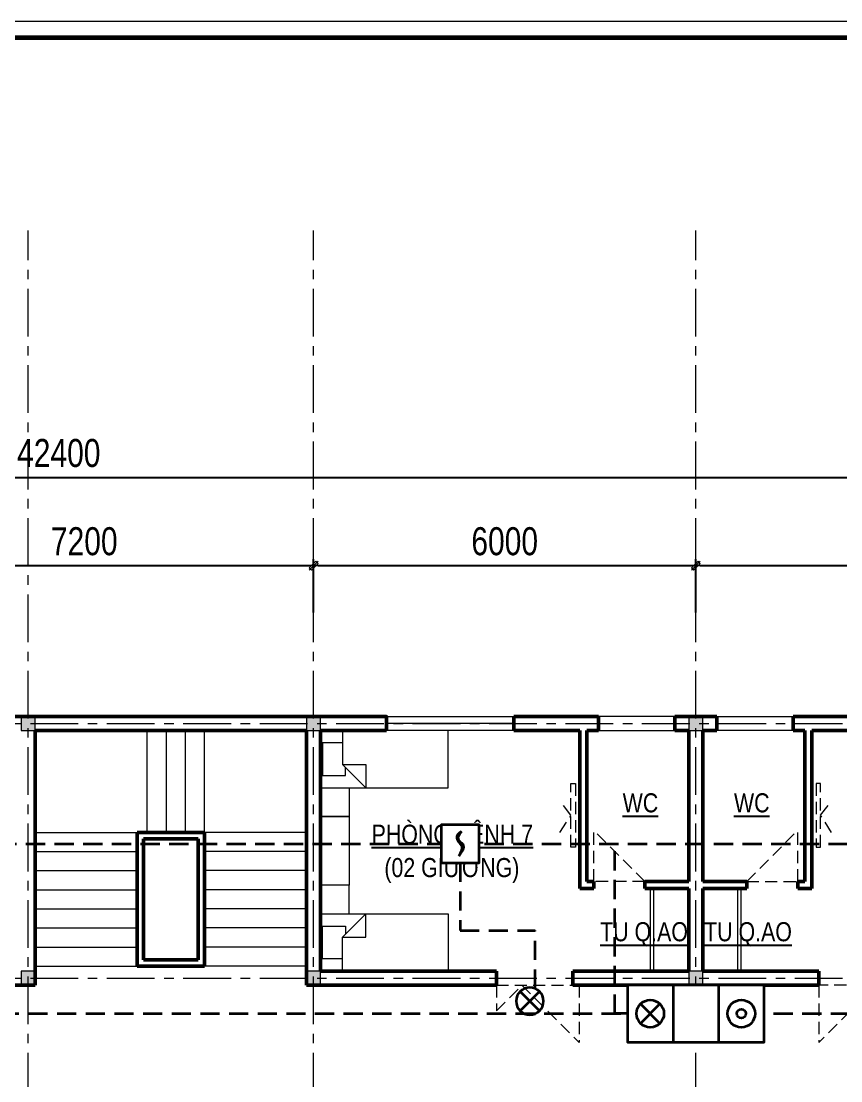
# Model space of a CAD drawing. Header units: millimetres. Extents: x 1109421 to 1726579, y -247837 to 144927.
# Drawn here: x 1160024 to 1172890, y 17447 to 34090 of the extents above; entities that cross this region are included whole.
import ezdxf
from ezdxf.enums import TextEntityAlignment as Align

# ---------------------------------------------------------------- set-up
doc = ezdxf.new("R2010")
doc.units = ezdxf.units.MM
doc.header["$LTSCALE"] = 600
doc.header["$MEASUREMENT"] = 0
doc.set_wipeout_variables(frame=1)
for name, pattern in [('00_Hidden', [2.4, 1.6, -0.8]), ('CENTER', [2, 1.25, -0.25, 0.25, -0.25]), ('DASHED', [0.75, 0.5, -0.25])]:
    doc.linetypes.add(name, pattern=pattern)
doc.layers.get('0').update_dxf_attribs({"lineweight": 0})
doc.layers.get('Defpoints').update_dxf_attribs({"lineweight": 0})
for name, color, linetype, lineweight in [('cat1', 30, 'Continuous', 50), ('cot', 40, 'Continuous', 13), ('dim', 144, 'Continuous', 13), ('Khungten_LCDI', 7, 'Continuous', 25), ('LC Net thay', 7, 'Continuous', 25), ('LC Text1', 3, 'Continuous', 20), ('LC Text2', 7, 'Continuous', 25), ('Noi that', 35, 'Continuous', 9), ('PCCC - BAOCHAY - THIETBI', 6, 'Continuous', 35), ('PCCC-BAO CHAY - DAY', 3, 'DASHED', 35), ('PCCC-BAOCHAY-THIETBI', 6, 'Continuous', 35), ('thay1', 63, 'Continuous', 18), ('truc', 76, 'CENTER', 9)]:
    doc.layers.add(name, color=color, linetype=linetype, lineweight=lineweight)
doc.styles.add('HOATBIF', font='hoatbif.shx', dxfattribs={"width": 0.8})
doc.styles.add('Khungten', font='VHAVAN.TTF', dxfattribs={"width": 0.9, "height": 5000})
doc.styles.add('T2', font='VHARIAL.TTF', dxfattribs={"width": 0.8})
doc.styles.add('Title', font='VHBLACK.TTF')
doc.dimstyles.new('1-200', dxfattribs={"dimscale": 200, "dimtxt": 2.5, "dimasz": 0.35, "dimexe": 0.5, "dimexo": 0, "dimgap": 0.8, "dimtad": 1, "dimdec": 0, "dimzin": 0, "dimdsep": 46, "dimtxsty": 'HOATBIF', "dimblk1": 'DOT', "dimblk2": 'DOT', "dimsah": 1, "dimcen": -1, "dimdle": 1, "dimclrd": 256, "dimclre": 256, "dimclrt": 4, "dimadec": 3, "dimazin": 2, "dimtfac": 0.333333, "dimtdec": 0, "dimtix": 1, "dimtmove": 2, "dimatfit": 3, "dimldrblk": 'DOT', "dimfxl": 1, "dimtvp": 0.833333, "dimtolj": 1, "dimtzin": 0, "dimarcsym": 0})

# ---------------------------------------------------------------- blocks, each defined once
blk = doc.blocks.new('c330x450')
at = {"layer": 'cot', "ltscale": 2}
h = blk.add_hatch(color=256, dxfattribs=at)
h.dxf.hatch_style = 1
h.paths.add_polyline_path([(897343, 22412), (897563, 22412), (897563, 22632), (897343, 22632)])
blk.add_lwpolyline([(897343, 22412), (897563, 22412), (897563, 22632), (897343, 22632)], close=True, dxfattribs=at)
blk = doc.blocks.new('DOT')
at = {"layer": 'dim'}
for p, q in [((-3, 0), (3, 0)), ((-1, -1), (1, 1))]:
    blk.add_line(p, q, dxfattribs=at)
blk.add_lwpolyline([(0.5, 1), (-1, -0.5), (-0.5, -1), (1, 0.5)], close=True, dxfattribs=at)
blk = doc.blocks.new('*D416')
at = {"layer": 'Defpoints', "color": 0, "transparency": 16777216}
for p in [(1181814, 26925), (1139414, 26069), (1181814, 24800)]:
    blk.add_point(p, dxfattribs=at)
at = {"layer": 'dim', "lineweight": -2, "transparency": 16777216}
for p, q in [((1139414, 26069), (1139414, 27025)), ((1181814, 24800), (1181814, 27025)), ((1139484, 26925), (1181744, 26925))]:
    blk.add_line(p, q, dxfattribs=at)
at = {"layer": 'dim', "lineweight": -2, "transparency": 16777216, "xscale": 70, "yscale": 70, "zscale": 70, "rotation": 180}
blk.add_blockref('DOT', (1139414, 26925), dxfattribs=at)
at = {"layer": 'dim', "lineweight": -2, "transparency": 16777216, "xscale": 70, "yscale": 70, "zscale": 70}
blk.add_blockref('DOT', (1181814, 26925), dxfattribs=at)
at = {"layer": 'dim', "color": 4, "transparency": 16777216, "insert": (1160614, 27305), "char_height": 440, "attachment_point": 5, "style": 'HOATBIF'}
blk.add_mtext('\\A1;42400', dxfattribs=at)
blk = doc.blocks.new('_Dot')
at = {"color": 0, "linetype": 'ByBlock', "lineweight": -2}
blk.add_line((-0.5, 0), (-1, 0), dxfattribs=at)
at = {"color": 0, "linetype": 'ByBlock', "const_width": 0.5}
blk.add_lwpolyline([(-0.25, 0, 1), (0.25, 0, 1)], format="xyb", close=True, dxfattribs=at)
blk = doc.blocks.new('*D409')
at = {"layer": 'Defpoints', "color": 0, "transparency": 16777216}
for p in [(1164614, 25539), (1157414, 24800), (1164614, 24800)]:
    blk.add_point(p, dxfattribs=at)
at = {"layer": 'dim', "lineweight": -2, "transparency": 16777216}
for p, q in [((1157414, 24800), (1157414, 25639)), ((1164614, 24800), (1164614, 25639)), ((1157484, 25539), (1164544, 25539))]:
    blk.add_line(p, q, dxfattribs=at)
at = {"layer": 'dim', "lineweight": -2, "transparency": 16777216, "xscale": 70, "yscale": 70, "zscale": 70, "rotation": 180}
blk.add_blockref('DOT', (1157414, 25539), dxfattribs=at)
at = {"layer": 'dim', "lineweight": -2, "transparency": 16777216, "xscale": 70, "yscale": 70, "zscale": 70}
blk.add_blockref('DOT', (1164614, 25539), dxfattribs=at)
at = {"layer": 'dim', "color": 4, "transparency": 16777216, "insert": (1161014, 25919), "char_height": 440, "attachment_point": 5, "style": 'HOATBIF'}
blk.add_mtext('\\A1;7200', dxfattribs=at)
blk = doc.blocks.new('*D410')
at = {"layer": 'Defpoints', "color": 0, "transparency": 16777216}
for p in [(1170614, 25539), (1164614, 24800), (1170614, 24800)]:
    blk.add_point(p, dxfattribs=at)
at = {"layer": 'dim', "lineweight": -2, "transparency": 16777216}
for p, q in [((1164614, 24800), (1164614, 25639)), ((1170614, 24800), (1170614, 25639)), ((1164684, 25539), (1170544, 25539))]:
    blk.add_line(p, q, dxfattribs=at)
at = {"layer": 'dim', "lineweight": -2, "transparency": 16777216, "xscale": 70, "yscale": 70, "zscale": 70, "rotation": 180}
blk.add_blockref('DOT', (1164614, 25539), dxfattribs=at)
at = {"layer": 'dim', "lineweight": -2, "transparency": 16777216, "xscale": 70, "yscale": 70, "zscale": 70}
blk.add_blockref('DOT', (1170614, 25539), dxfattribs=at)
at = {"layer": 'dim', "color": 4, "transparency": 16777216, "insert": (1167614, 25919), "char_height": 440, "attachment_point": 5, "style": 'HOATBIF'}
blk.add_mtext('\\A1;6000', dxfattribs=at)
blk = doc.blocks.new('*D411')
at = {"layer": 'Defpoints', "color": 0, "transparency": 16777216}
for p in [(1176614, 25539), (1170614, 24800), (1176614, 24800)]:
    blk.add_point(p, dxfattribs=at)
at = {"layer": 'dim', "lineweight": -2, "transparency": 16777216}
for p, q in [((1170614, 24800), (1170614, 25639)), ((1176614, 24800), (1176614, 25639)), ((1170684, 25539), (1176544, 25539))]:
    blk.add_line(p, q, dxfattribs=at)
at = {"layer": 'dim', "lineweight": -2, "transparency": 16777216, "xscale": 70, "yscale": 70, "zscale": 70, "rotation": 180}
blk.add_blockref('DOT', (1170614, 25539), dxfattribs=at)
at = {"layer": 'dim', "lineweight": -2, "transparency": 16777216, "xscale": 70, "yscale": 70, "zscale": 70}
blk.add_blockref('DOT', (1176614, 25539), dxfattribs=at)
at = {"layer": 'dim', "color": 4, "transparency": 16777216, "insert": (1173714, 25949), "char_height": 440, "attachment_point": 5, "style": 'HOATBIF'}
blk.add_mtext('\\A1;6000', dxfattribs=at)
blk = doc.blocks.new('gg')
at = {"layer": 'Noi that'}
for p, q in [((-535, 710), (-900, 710)), ((-900, 710), (-535, 346)), ((-535, 346), (-535, 710)), ((-708, 29), (-708, 393)), ((-708, 393), (-583, 393)), ((0, 346), (-535, 346)), ((-192, 345), (-192, 29)), ((-192, 29), (-708, 29))]:
    blk.add_line(p, q, dxfattribs=at)
for points in [[(0, 2000), (0, 0), (-900, 0), (-900, 2000)], [(-1350, 450), (-1350, 0), (-900, 0), (-900, 450)]]:
    blk.add_lwpolyline(points, close=True, dxfattribs=at)
blk = doc.blocks.new('d1300')
at = {"layer": 'Noi that', "linetype": '00_Hidden', "ltscale": 0.2}
for p, q in [((898202, 20687), (899102, 21587)), ((899102, 20687), (899102, 21587)), ((897802, 20687), (897802, 21087)), ((897802, 21087), (898202, 20687)), ((897802, 20687), (899102, 20687))]:
    blk.add_line(p, q, dxfattribs=at)
blk = doc.blocks.new('lcdi fix')
at = {"layer": 'Defpoints', "lineweight": 0}
blk.add_lwpolyline([(-1200, -14850), (-1200, 14850), (40800, 14850), (40800, -14850)], close=True, dxfattribs=at)
at = {"layer": 'Khungten_LCDI', "color": 5, "lineweight": 60}
blk.add_lwpolyline([(0, -14650), (0, 14650), (40600, 14650), (40600, -14650)], close=True, dxfattribs=at)
at = {"color": 7, "style": 'Khungten', "width": 0.8}
for tag, p in [('REVISION', (39499, -10746)), ('NGAYHT', (39546, -11609))]:
    blk.add_attdef(tag, text='', height=200, dxfattribs=at).set_placement(p, align=Align.CENTER)
at = {"layer": 'LC Text1', "style": 'Title', "width": 1.485915}
for tag, p, p2 in [('TENBANVE1', (36913, -8886), (40339, -8886)), ('TENBANVE2', (36913, -9562), (40339, -9562))]:
    blk.add_attdef(tag, text='', height=250, dxfattribs=at).set_placement(p, p2, align=Align.FIT)
at = {"layer": 'LC Text1', "style": 'Title', "width": 0.7}
blk.add_attdef('SOBANVE', text='', height=250, dxfattribs=at).set_placement((39562, -13896), align=Align.CENTER)
blk = doc.blocks.new('fgfgfgfff')
at = {"layer": 'Noi that', "linetype": '00_Hidden', "ltscale": 0.2}
for p, q in [((898302, 20787), (899102, 21587)), ((899102, 20787), (899102, 21587)), ((898302, 20787), (899102, 20787))]:
    blk.add_line(p, q, dxfattribs=at)
blk = doc.blocks.new('dđfdđ')
at = {"layer": 'Noi that', "linetype": '00_Hidden', "ltscale": 0.2}
for p, q in [((899079, 22200), (899251, 21927)), ((899251, 21927), (899121, 21758))]:
    blk.add_line(p, q, dxfattribs=at)
blk.add_lwpolyline([(899251, 21427), (899321, 21427), (899321, 22427), (899251, 22427)], close=True, dxfattribs=at)
blk = doc.blocks.new('DAU BAO KHOI')
blk.add_wipeout([(-2, 2), (-2, -2), (2, -2), (2, 2)])
at = {"layer": 'PCCC - BAOCHAY - THIETBI'}
blk.add_lwpolyline([(-2, -2), (2, -2), (2, 2), (-2, 2)], close=True, dxfattribs=at)
for points in [[(0.15, 1.3), (-0.36, 0.73), (-0.18, 0.21), (0.16, -0.29), (-0.15, -1.3)], [(0.15, 1.3), (-0.22, 0.49), (0.27, -0.05), (-0.15, -1.3)]]:
    blk.add_spline(points, degree=3, dxfattribs=at)
blk = doc.blocks.new('den bao chay phong')
at = {"layer": 'PCCC - BAOCHAY - THIETBI'}
for p, q in [((1153511, 58869), (1153816, 58564)), ((1153511, 58564), (1153816, 58869))]:
    blk.add_line(p, q, dxfattribs=at)
blk.add_ellipse((1153663, 58716), major_axis=(152, 152), ratio=1, start_param=5.497787, end_param=11.780972, dxfattribs=at)
blk = doc.blocks.new('TO HOP')
blk.add_wipeout([(0, 3.333), (0, 0), (8, 0), (8, 3.333)])
at = {"layer": 'PCCC - BAOCHAY - THIETBI'}
for p, q in [((2.667, 3.333), (2.667, 0)), ((5.333, 3.333), (5.333, 0)), ((0.765, 2.235), (1.902, 1.098)), ((0.765, 1.098), (1.902, 2.235))]:
    blk.add_line(p, q, dxfattribs=at)
blk.add_lwpolyline([(0, 3.333), (0, 0), (8, 0), (8, 3.333)], close=True, dxfattribs=at)
for centre, radius in [((1.333, 1.667), 0.804), ((6.667, 1.667), 0.804), ((6.667, 1.667), 0.264)]:
    blk.add_circle(centre, radius, dxfattribs=at)

msp = doc.modelspace()

# ---------------------------------------------------------------- linework, layer by layer
at = {"layer": 'cat1'}
for p, q in [((1167759, 23168.2), (1167759, 22948.2)), ((1169084, 23168.2), (1167759, 23168.2)), ((1169084, 23168.2), (1169084, 22948.2)), ((1170284, 23168.2), (1170284, 22948.2)), ((1170944, 23168.2), (1170284, 23168.2)), ((1170944, 23168.2), (1170944, 22948.2)), ((1173569.1, 23168.2), (1172144, 23168.2)), ((1172144, 23168.2), (1172144, 22948.2)), ((1160244, 18948.2), (1160244, 22948.2)), ((1164504, 18948.2), (1164504, 22948.2)), ((1164724, 19168.2), (1164724, 22948.2)), ((1164724, 19168.2), (1164724, 22948.2)), ((1165759, 22948.2), (1164724, 22948.2)), ((1168794, 22948.2), (1167759, 22948.2)), ((1168794, 20468.2), (1168794, 22948.2)), ((1168904, 20578.2), (1168904, 22948.2)), ((1169084, 22948.2), (1168904, 22948.2)), ((1170504, 22948.2), (1170284, 22948.2)), ((1170504, 20578.2), (1170504, 22948.2)), ((1170944, 22948.2), (1170724, 22948.2)), ((1170724, 20578.2), (1170724, 22948.2)), ((1172324, 22948.2), (1172144, 22948.2)), ((1172324, 20578.2), (1172324, 22948.2)), ((1173569.1, 22948.2), (1172434, 22948.2)), ((1172434, 20468.2), (1172434, 22948.2)), ((1161844, 19248.2), (1161844, 21348.2)), ((1161844, 21348.2), (1162904, 21348.2)), ((1162904, 19248.2), (1162904, 21348.2)), ((1161944, 21248.2), (1162804, 21248.2)), ((1161944, 19348.2), (1161944, 21248.2)), ((1162804, 19348.2), (1162804, 21248.2)), ((1168904, 20578.2), (1169014, 20578.2)), ((1169014, 20468.2), (1169014, 20578.2)), ((1169814, 20468.2), (1169814, 20578.2)), ((1169814, 20578.2), (1170504, 20578.2)), ((1171414, 20578.2), (1170724, 20578.2)), ((1171414, 20468.2), (1171414, 20578.2)), ((1172324, 20578.2), (1172214, 20578.2)), ((1172214, 20468.2), (1172214, 20578.2)), ((1168794, 20468.2), (1169014, 20468.2)), ((1169814, 20468.2), (1170504, 20468.2)), ((1170504, 19168.2), (1170504, 20468.2)), ((1170724, 19168.2), (1170724, 20468.2)), ((1171414, 20468.2), (1170724, 20468.2)), ((1172434, 20468.2), (1172214, 20468.2)), ((1161944, 19348.2), (1162804, 19348.2)), ((1161844, 19248.2), (1162904, 19248.2)), ((1167484, 19168.2), (1164724, 19168.2)), ((1167484, 18948.2), (1167484, 19168.2)), ((1168684, 19168.2), (1168684, 18948.2)), ((1168684, 19168.2), (1170504, 19168.2)), ((1170724, 19168.2), (1172544, 19168.2)), ((1172544, 19168.2), (1172544, 18948.2)), ((1159622.2, 18948.2), (1160244, 18948.2)), ((1164504, 18948.2), (1164724, 18948.2)), ((1167484, 18948.2), (1164724, 18948.2)), ((1168684, 18948.2), (1172544, 18948.2))]:
    msp.add_line(p, q, dxfattribs=at)
for points in [[(1156269, 22948.2), (1156269, 23168.2), (1165759, 23168.2), (1165759, 22948.2)], [(1164504, 22948.2), (1160244, 22948.2)]]:
    msp.add_lwpolyline(points, dxfattribs=at)
at = {"layer": 'Noi that'}
msp.add_lwpolyline([(1164724, 21598.2), (1165174, 21598.2), (1165174, 20518.2), (1164724, 20518.2)], close=True, dxfattribs=at)
at = {"layer": 'PCCC-BAO CHAY - DAY'}
for p, q in [((1143448.3, 21169.7), (1179387.3, 21169.7)), ((1169345.3, 18501.6), (1169345.3, 21169.7)), ((1166914.9, 20869.7), (1166914.9, 19807.9)), ((1166914.9, 19807.9), (1168094, 19807.9)), ((1168094, 18896.8), (1168094, 19807.9)), ((1169542, 18501.6), (1169345.3, 18501.6))]:
    msp.add_line(p, q, dxfattribs=at)
msp.add_lwpolyline([(1152486.1, 18501.6), (1181413.7, 18501.6)], dxfattribs=at)
at = {"layer": 'thay1'}
for p, q in [((1167759, 23058.2), (1165759, 23058.2)), ((1162004, 21348.2), (1162004, 22948.2)), ((1162304, 21348.2), (1162304, 22948.2)), ((1162604, 21348.2), (1162604, 22948.2)), ((1162904, 21348.2), (1162904, 22948.2)), ((1160244, 21348.2), (1161844, 21348.2)), ((1164504, 21348.2), (1162904, 21348.2)), ((1160244, 21048.2), (1161844, 21048.2)), ((1164504, 21048.2), (1162904, 21048.2)), ((1160244, 20748.2), (1161844, 20748.2)), ((1164504, 20748.2), (1162904, 20748.2)), ((1160244, 20448.2), (1161844, 20448.2)), ((1164504, 20448.2), (1162904, 20448.2)), ((1169904, 19168.2), (1169904, 20468.2)), ((1169954, 19168.2), (1169954, 20468.2)), ((1171274, 19168.2), (1171274, 20468.2)), ((1171324, 19168.2), (1171324, 20468.2)), ((1160244, 20148.2), (1161844, 20148.2)), ((1164504, 20148.2), (1162904, 20148.2)), ((1160244, 19848.2), (1161844, 19848.2)), ((1164504, 19848.2), (1162904, 19848.2)), ((1160244, 19548.2), (1161844, 19548.2)), ((1164504, 19548.2), (1162904, 19548.2)), ((1160244, 19248.2), (1161844, 19248.2)), ((1164504, 19248.2), (1162904, 19248.2))]:
    msp.add_line(p, q, dxfattribs=at)
for points in [[(1167759, 22948.2), (1165759, 22948.2), (1165759, 23168.2), (1167759, 23168.2)], [(1169084, 22948.2), (1170284, 22948.2), (1170284, 23168.2), (1169084, 23168.2)], [(1172144, 22948.2), (1170944, 22948.2), (1170944, 23168.2), (1172144, 23168.2)]]:
    msp.add_lwpolyline(points, close=True, dxfattribs=at)
at = {"layer": 'truc'}
for p, q in [((1160134, 5136.7), (1160134, 30801.4)), ((1164614, 5136.7), (1164614, 30801.4)), ((1170614, 5136.7), (1170614, 30801.4)), ((1134967.9, 23058.2), (1184450, 23058.2)), ((1134967.9, 19058.2), (1184450, 19058.2))]:
    msp.add_line(p, q, dxfattribs=at)

# ---------------------------------------------------------------- block references
at = {"layer": 'cat1'}
for name, p in [('c330x450', (262680.7, 536.4)), ('c330x450', (267160.7, 536.4)), ('c330x450', (273160.7, 536.4)), ('fgfgfgfff', (273111.7, -208.9)), ('c330x450', (262680.7, -3463.6)), ('c330x450', (267160.7, -3463.6)), ('c330x450', (273160.7, -3463.6)), ('den bao chay phong', (14344.5, -40017))]:
    msp.add_blockref(name, p, dxfattribs=at)
at = {"layer": 'cat1', "xscale": -1, "rotation": 180}
for name, p in [('dđfdđ', (269403.1, 43544.5)), ('d1300', (269681.7, 39635.4))]:
    msp.add_blockref(name, p, dxfattribs=at)
at = {"layer": 'cat1', "rotation": 180}
for name, p in [('dđfdđ', (2071824.9, 43544.5)), ('d1300', (2071646.4, 39635.4))]:
    msp.add_blockref(name, p, dxfattribs=at)
at = {"layer": 'cat1', "xscale": -1}
msp.add_blockref('fgfgfgfff', (2068116.4, -208.9), dxfattribs=at)
at = {"layer": 'LC Net thay', "xscale": 1.275, "yscale": 1.275, "zscale": 1.275}
msp.add_blockref('lcdi fix', (1134064.7, 15156.1), dxfattribs=at)
at = {"layer": 'Noi that', "xscale": -1, "rotation": 270}
msp.add_blockref('gg', (1164724, 22948.2), dxfattribs=at)
at = {"layer": 'Noi that', "rotation": 270}
msp.add_blockref('gg', (1164724, 19168.2), dxfattribs=at)

# ---------------------------------------------------------------- texts
at = {"layer": 'LC Text2', "style": 'T2', "width": 0.8}
for s, p in [('%%Uwc', (1169465.6, 21663)), ('%%Uwc', (1171213.1, 21663)), ('%%Uphßng bÖnh 7', (1165524.9, 21169.7)), ('(02 gi\xadêng)', (1165724.8, 20646.4)), ('%%UTU Q.AO', (1169112.4, 19638.6)), ('%%UTU Q.AO', (1170744.4, 19638.6))]:
    msp.add_text(s, height=300, dxfattribs=at).set_placement(p)

# ---------------------------------------------------------------- dimensions: what is measured, and where the dimension line sits
at = {"layer": 'dim'}
for base, p1, p2, picture, middle in [((1181814, 26925.4), (1139414, 26068.7), (1181814, 24799.7), '*D416', (1160614, 27305.4)), ((1164614, 25539.3), (1157414, 24799.7), (1164614, 24799.7), '*D409', (1161014, 25919.3)), ((1170614, 25539.3), (1164614, 24799.7), (1170614, 24799.7), '*D410', (1167614, 25919.3))]:
    dim = msp.add_linear_dim(base=base, p1=p1, p2=p2, dimstyle='1-200', override={"dimtxt": 2.2}, dxfattribs=at)
    dim.commit()
    dim.dimension.update_dxf_attribs({"geometry": picture, "text_midpoint": middle})
dim = msp.add_linear_dim(base=(1176614, 25539.3), p1=(1170614, 24799.7), p2=(1176614, 24799.7), dimstyle='1-200', override={"dimtxt": 2.2}, dxfattribs=at)
dim.commit()
dim.dimension.update_dxf_attribs({"geometry": '*D411', "text_midpoint": (1173714, 25949.3), "dimtype": 160})

# ---------------------------------------------------------------- next in the draw order: block references
at = {"layer": 'PCCC-BAOCHAY-THIETBI'}
for name, p, xscale, yscale, zscale in [('DAU BAO KHOI', (1166914.9, 21169.7), 150, 150, 150), ('TO HOP', (1169542, 18054.9), 268.0147058824077, 268.0147058824077, 268.0147058824077)]:
    msp.add_blockref(name, p, dxfattribs=dict(at, xscale=xscale, yscale=yscale, zscale=zscale))

doc.saveas('drawing.dxf')
